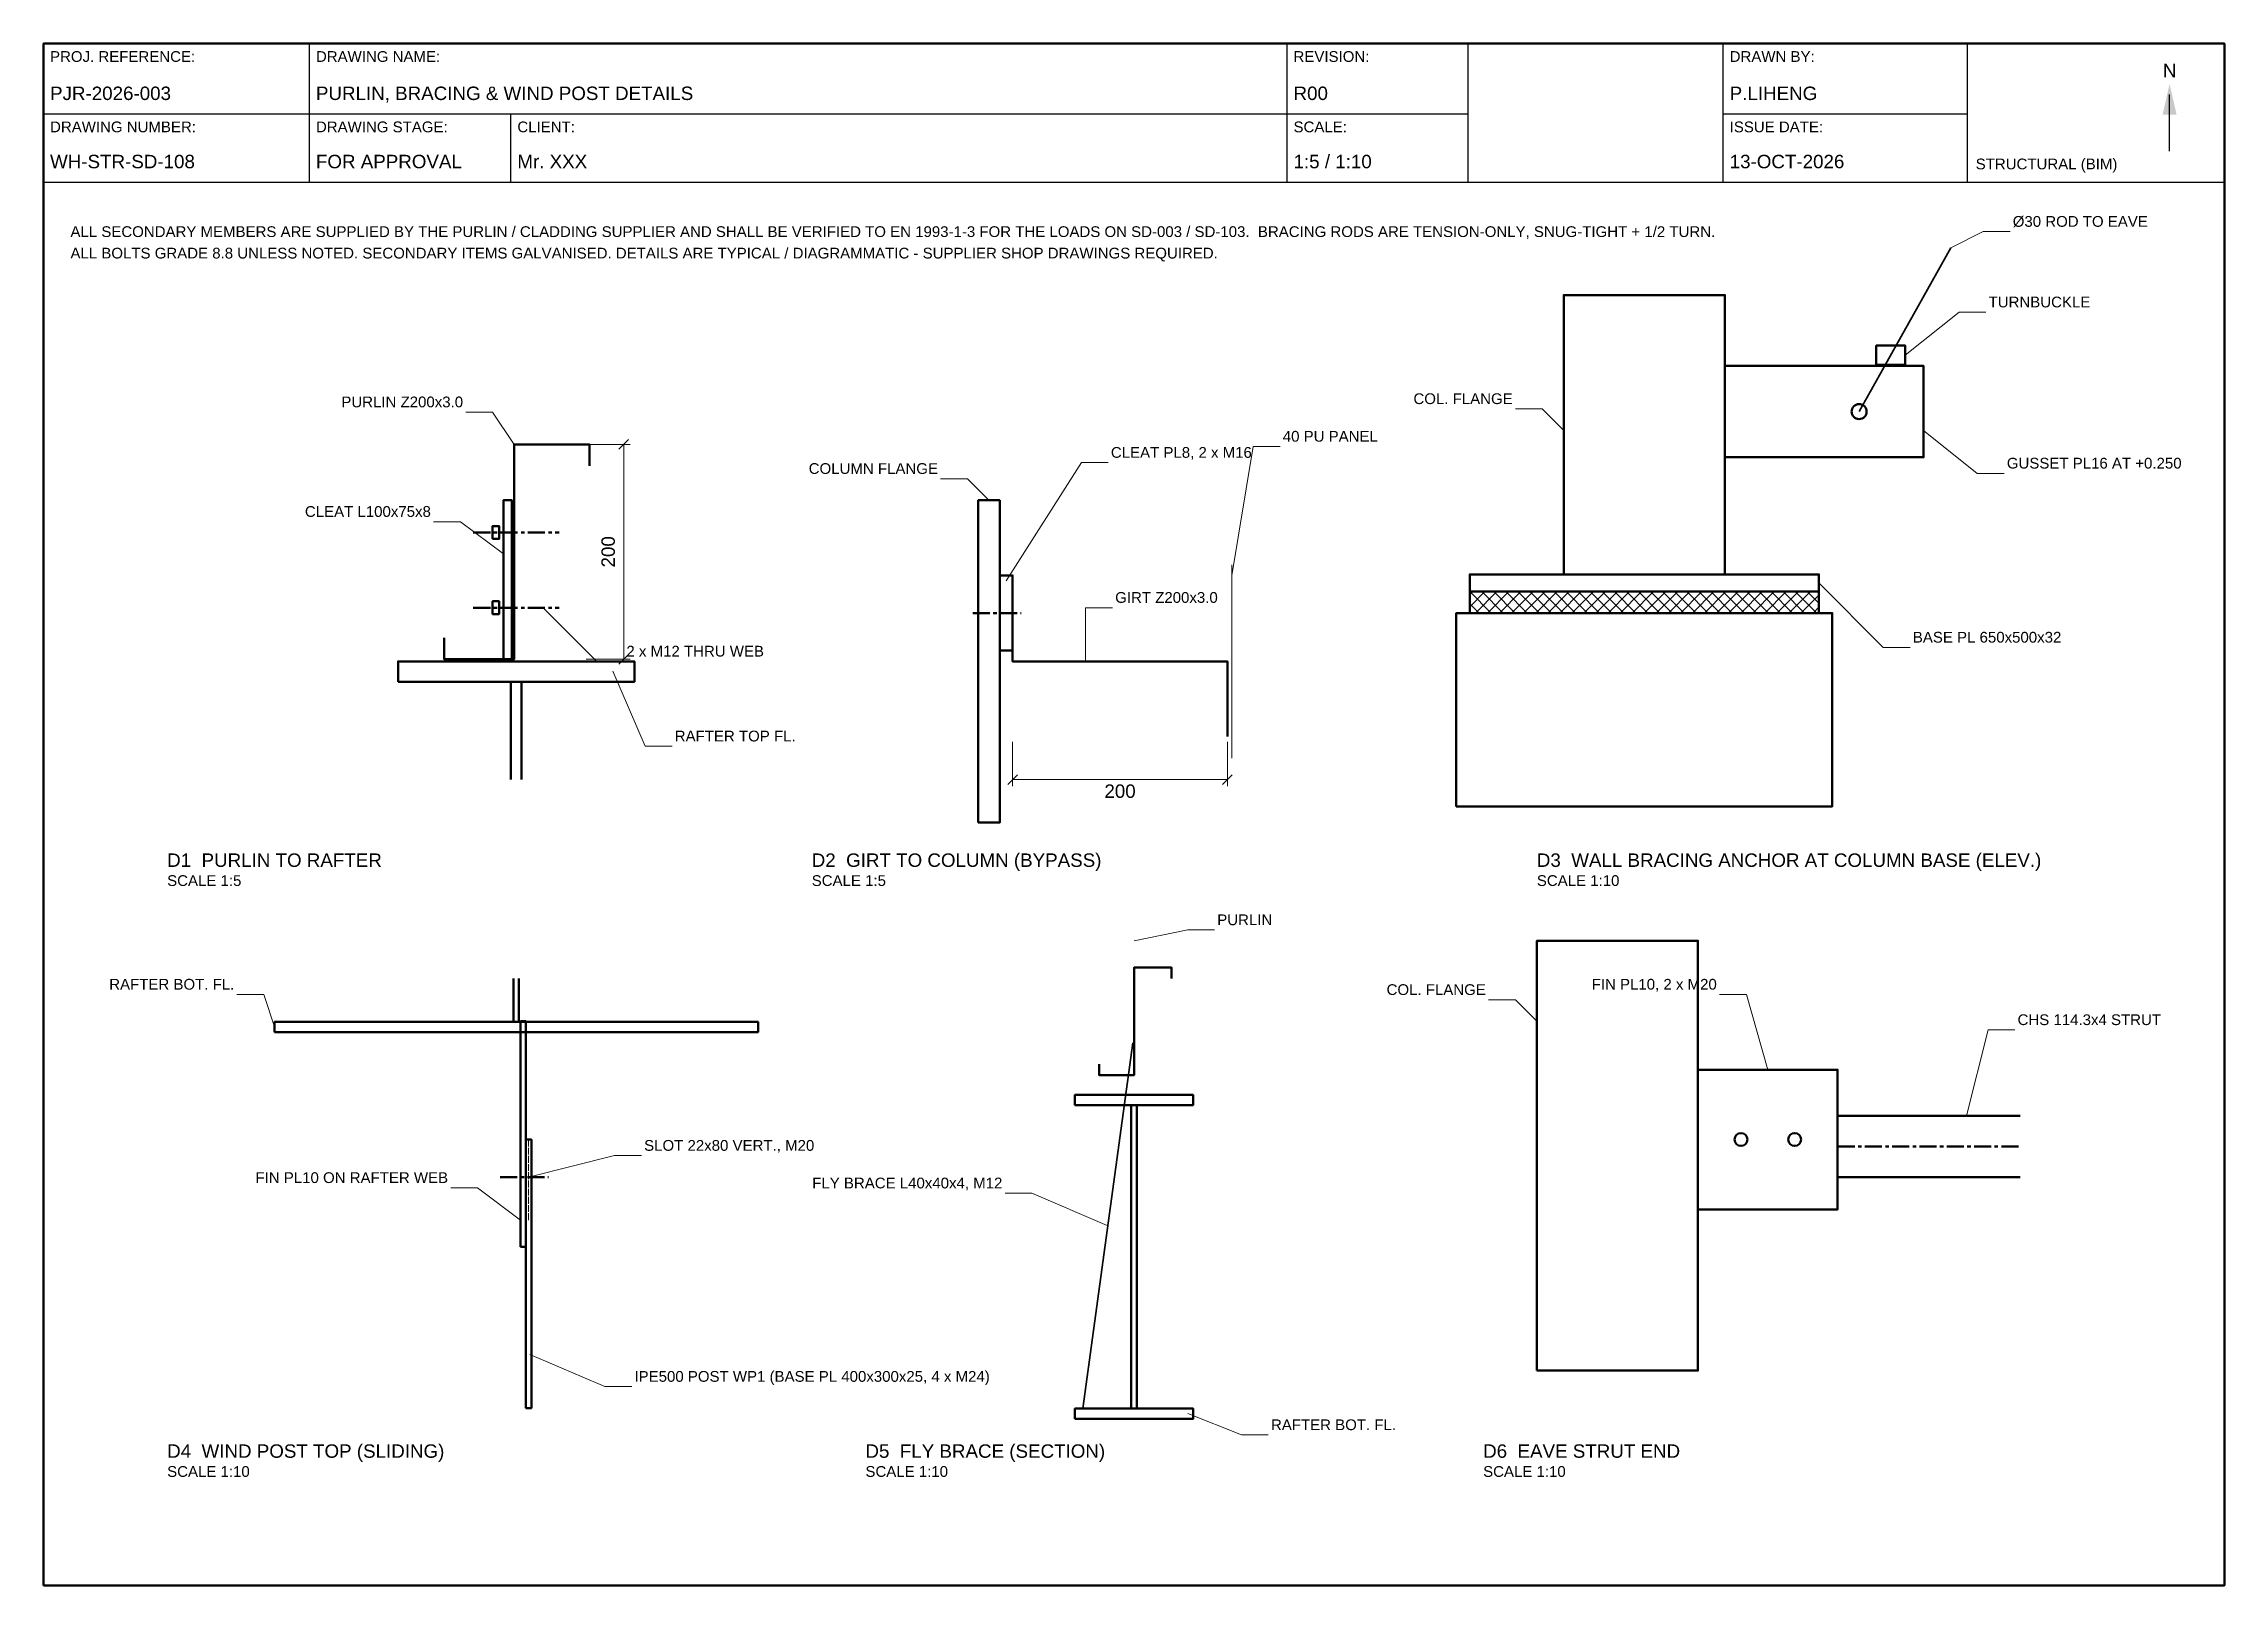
# Model space of a CAD drawing. Header units: millimetres. Extents: x 7 to 413, y 5 to 292.
import ezdxf
from ezdxf.enums import TextEntityAlignment as Align

# ---------------------------------------------------------------- set-up
doc = ezdxf.new("R2010")
doc.units = ezdxf.units.MM
doc.linetypes.add('CENTER', pattern=[5.08, 3.175, -0.635, 0.635, -0.635])
doc.linetypes.add('DASHED', pattern=[1.524, 1.27, -0.254])
for name, color, linetype, lineweight in [('S-ANNO-DIMS', 7, 'Continuous', 18), ('S-ANNO-TEXT', 7, 'Continuous', 18), ('S-CONC-OUTLINE', 7, 'Continuous', 50), ('S-DETAIL-THIN', 8, 'Continuous', 18), ('S-HATCH-CONC', 8, 'Continuous', 18), ('S-HIDDEN', 8, 'DASHED', 18), ('S-STEEL-BRACE', 6, 'Continuous', 35), ('S-STEEL-OUTLINE', 7, 'Continuous', 50), ('S-TBLK-BORDER', 7, 'Continuous', 50), ('S-TBLK-LINE', 7, 'Continuous', 25), ('S-TBLK-TEXT', 7, 'Continuous', 18)]:
    doc.layers.add(name, color=color, linetype=linetype, lineweight=lineweight)
doc.styles.add('TEXT_2.0', font='arial.ttf')
doc.styles.add('TEXT_2.5', font='arial.ttf')

# ---------------------------------------------------------------- blocks, each defined once
blk = doc.blocks.new('STR_TITLEBLOCK_A3')
at = {"layer": 'S-TBLK-BORDER'}
blk.add_lwpolyline([(7, 5), (413, 5), (413, 292), (7, 292)], close=True, dxfattribs=at)
at = {"layer": 'S-TBLK-LINE'}
for p, q in [((56.5, 266.2), (56.5, 292)), ((238.5, 266.2), (238.5, 292)), ((272.2, 266.2), (272.2, 292)), ((319.7, 266.2), (319.7, 292)), ((365.2, 266.2), (365.2, 292)), ((402.8, 272), (402.8, 282.5)), ((7, 278.9), (272.2, 278.9)), ((94, 266.2), (94, 278.9)), ((319.7, 278.9), (365.2, 278.9)), ((7, 266.2), (413, 266.2))]:
    blk.add_line(p, q, dxfattribs=at)
blk.add_solid([(401.5, 278.8), (404.1, 278.8), (402.8, 284.5)], dxfattribs=at)
at = {"layer": 'S-TBLK-TEXT', "color": 8, "style": 'TEXT_2.0'}
for s, p in [('PROJ. REFERENCE:', (8.2, 288.6)), ('DRAWING NAME:', (57.7, 288.6)), ('REVISION:', (239.7, 288.6)), ('DRAWN BY:', (320.9, 288.6)), ('DRAWING NUMBER:', (8.2, 275.5)), ('DRAWING STAGE:', (57.7, 275.5)), ('CLIENT:', (95.2, 275.5)), ('SCALE:', (239.7, 275.5)), ('ISSUE DATE:', (320.9, 275.5))]:
    blk.add_text(s, height=2, dxfattribs=at).set_placement(p)
at = {"layer": 'S-TBLK-TEXT', "style": 'TEXT_2.5'}
blk.add_text('N', height=2.5, dxfattribs=at).set_placement((402.8, 287), align=Align.MIDDLE_CENTER)
at = {"layer": 'S-TBLK-TEXT', "style": 'TEXT_2.0'}
blk.add_text('STRUCTURAL (BIM)', height=2, dxfattribs=at).set_placement((366.7, 268.6))
at = {"layer": 'S-TBLK-TEXT', "style": 'TEXT_2.5'}
for tag, p in [('PROJ_REFERENCE', (8.2, 281.5)), ('DRAWING_NAME', (57.7, 281.5)), ('REVISION', (239.7, 281.5)), ('DRAWN_BY', (320.9, 281.5)), ('DRAWING_NUMBER', (8.2, 268.8)), ('DRAWING_STAGE', (57.7, 268.8)), ('CLIENT', (95.2, 268.8)), ('SCALE', (239.7, 268.8)), ('ISSUE_DATE', (320.9, 268.8))]:
    blk.add_attdef(tag, p, '', height=2.5, dxfattribs=at)

msp = doc.modelspace()

# ---------------------------------------------------------------- hatches: boundary and pattern name
at = {"layer": 'S-HATCH-CONC'}
h = msp.add_hatch(dxfattribs=at)
h.set_pattern_fill('ANSI37', color=256, scale=0.5)
h.paths.add_polyline_path([(272.5, 186), (337.5, 186), (337.5, 190), (272.5, 190)])

# ---------------------------------------------------------------- linework, layer by layer
at = {"layer": 'S-ANNO-DIMS'}
for p, q in [((108, 217.4), (116.2, 217.4)), ((114.1, 216.5), (115.9, 218.3)), ((115, 177.4), (115, 217.4)), ((108, 177.4), (116.2, 177.4)), ((114.1, 176.5), (115.9, 178.3)), ((187.4, 162), (187.4, 153.8)), ((227.4, 162), (227.4, 153.8)), ((186.5, 154.1), (188.3, 155.9)), ((187.4, 155), (227.4, 155)), ((226.5, 154.1), (228.3, 155.9))]:
    msp.add_line(p, q, dxfattribs=at)
at = {"layer": 'S-ANNO-TEXT'}
for p, q in [((362.1, 254), (368.1, 257)), ((368.1, 257), (373.1, 257)), ((353.6, 234), (363.6, 242)), ((363.6, 242), (368.6, 242)), ((90.6, 223.4), (85.6, 223.4)), ((94.6, 217.4), (90.6, 223.4)), ((286, 224), (281, 224)), ((290, 220), (286, 224)), ((357, 220), (367, 212)), ((228.2, 193), (232.2, 217)), ((232.2, 217), (237.2, 217)), ((186.2, 192), (200.2, 214)), ((200.2, 214), (205.2, 214)), ((367, 212), (372, 212)), ((179, 211), (174, 211)), ((183, 207), (179, 211)), ((84.6, 203), (79.6, 203)), ((92.6, 197), (84.6, 203)), ((337.5, 191.6), (349.5, 179.6)), ((100, 187), (110, 177)), ((201, 177), (201, 187)), ((201, 187), (206, 187)), ((349.5, 179.6), (354.5, 179.6)), ((110, 177), (115, 177)), ((113, 175.2), (119, 161.2)), ((119, 161.2), (124, 161.2)), ((210, 125), (220, 127)), ((220, 127), (225, 127)), ((48, 115), (43, 115)), ((50, 109), (48, 115)), ((281, 114), (276, 114)), ((285, 110), (281, 114)), ((324, 115), (319, 115)), ((328, 101), (324, 115)), ((365, 92.4), (369, 108.4)), ((369, 108.4), (374, 108.4)), ((97.3, 81), (113.3, 85)), ((113.3, 85), (118.3, 85)), ((87.8, 79), (82.8, 79)), ((95.8, 73), (87.8, 79)), ((191, 78), (186, 78)), ((205, 72), (191, 78)), ((97.5, 48), (111.5, 42)), ((111.5, 42), (116.5, 42)), ((220, 37), (230, 33)), ((230, 33), (235, 33))]:
    msp.add_line(p, q, dxfattribs=at)
at = {"layer": 'S-CONC-OUTLINE'}
for points in [[(272.5, 186), (337.5, 186), (337.5, 190), (272.5, 190)], [(270, 150), (340, 150), (340, 186), (270, 186)]]:
    msp.add_lwpolyline(points, close=True, dxfattribs=at)
at = {"layer": 'S-DETAIL-THIN'}
msp.add_line((228.2, 159), (228.2, 195), dxfattribs=at)
at = {"layer": 'S-HIDDEN', "linetype": 'DASHED'}
msp.add_line((97.3, 73), (97.3, 88), dxfattribs=at)
at = {"layer": 'S-STEEL-BRACE'}
for p, q in [((345, 223.5), (362.1, 254)), ((200.5, 37.9), (209.8, 106))]:
    msp.add_line(p, q, dxfattribs=at)
at = {"layer": 'S-STEEL-OUTLINE', "linetype": 'CENTER'}
for p, q in [((87, 201), (103, 201)), ((87, 187), (103, 187)), ((180, 186), (189, 186)), ((341, 86.7), (375, 86.7)), ((92, 81), (101, 81))]:
    msp.add_line(p, q, dxfattribs=at)
at = {"layer": 'S-STEEL-OUTLINE'}
for p, q in [((94, 173.2), (94, 155)), ((96, 173.2), (96, 155)), ((94.5, 109.9), (94.5, 118)), ((95.5, 109.9), (95.5, 118)), ((209.5, 37.9), (209.5, 94.4)), ((210.5, 37.9), (210.5, 94.4)), ((341, 92.4), (375, 92.4)), ((341, 81), (375, 81))]:
    msp.add_line(p, q, dxfattribs=at)
for points in [[(290, 193.2), (320, 193.2), (320, 245.2), (290, 245.2)], [(348.2, 232.2), (353.6, 232.2), (353.6, 235.8), (348.2, 235.8)], [(320, 215), (357, 215), (357, 232), (320, 232)], [(92.6, 177), (94.2, 177), (94.2, 207), (92.6, 207)], [(181, 147), (185, 147), (185, 207), (181, 207)], [(90.6, 199.8), (91.8, 199.8), (91.8, 202.2), (90.6, 202.2)], [(185, 179), (187.4, 179), (187.4, 193), (185, 193)], [(272.5, 190), (337.5, 190), (337.5, 193.2), (272.5, 193.2)], [(90.6, 185.8), (91.8, 185.8), (91.8, 188.2), (90.6, 188.2)], [(73, 173.2), (117, 173.2), (117, 177), (73, 177)], [(285, 45), (315, 45), (315, 125), (285, 125)], [(50, 108), (140, 108), (140, 109.9), (50, 109.9)], [(95.8, 68), (96.8, 68), (96.8, 110), (95.8, 110)], [(315, 75), (341, 75), (341, 101), (315, 101)], [(199, 94.4), (221, 94.4), (221, 96.3), (199, 96.3)], [(96.8, 38), (97.8, 38), (97.8, 88), (96.8, 88)], [(199, 36), (221, 36), (221, 37.9), (199, 37.9)]]:
    msp.add_lwpolyline(points, close=True, dxfattribs=at)
for points in [[(108.6, 213.4), (108.6, 217.4), (94.6, 217.4), (94.6, 177.4), (81.6, 177.4), (81.6, 181.4)], [(187.4, 191), (187.4, 177), (227.4, 177), (227.4, 163)], [(217, 118), (217, 120), (210, 120), (210, 100), (203.5, 100), (203.5, 102)]]:
    msp.add_lwpolyline(points, dxfattribs=at)
for centre, radius in [((345, 223.5), 1.4), ((323, 88), 1.2), ((333, 88), 1.2)]:
    msp.add_circle(centre, radius, dxfattribs=at)

# ---------------------------------------------------------------- block references
at = {"layer": 'S-TBLK-LINE'}
msp.add_blockref('STR_TITLEBLOCK_A3', (0, 0), dxfattribs=at).add_auto_attribs({'PROJ_REFERENCE': 'PJR-2026-003', 'DRAWING_NAME': 'PURLIN, BRACING & WIND POST DETAILS', 'REVISION': 'R00', 'DRAWN_BY': 'P.LIHENG', 'DRAWING_NUMBER': 'WH-STR-SD-108', 'DRAWING_STAGE': 'FOR APPROVAL', 'CLIENT': 'Mr. XXX', 'SCALE': '1:5 / 1:10', 'ISSUE_DATE': '13-OCT-2026'})

# ---------------------------------------------------------------- texts
at = {"layer": 'S-ANNO-DIMS', "style": 'TEXT_2.5'}
msp.add_text('200', height=2.5, rotation=90, dxfattribs=at).set_placement((114.1, 197.4), align=Align.BOTTOM_CENTER)
msp.add_text('200', height=2.5, dxfattribs=at).set_placement((207.4, 154.1), align=Align.TOP_CENTER)
at = {"layer": 'S-ANNO-TEXT'}
for s, height, style, p in [('Ø30 ROD TO EAVE', 2, 'TEXT_2.0', (373.6, 257.3)), ('TURNBUCKLE', 2, 'TEXT_2.0', (369.1, 242.3)), ('40 PU PANEL', 2, 'TEXT_2.0', (237.7, 217.3)), ('CLEAT PL8, 2 x M16', 2, 'TEXT_2.0', (205.7, 214.3)), ('GUSSET PL16 AT +0.250', 2, 'TEXT_2.0', (372.5, 212.3)), ('GIRT Z200x3.0', 2, 'TEXT_2.0', (206.5, 187.3)), ('2 x M12 THRU WEB', 2, 'TEXT_2.0', (115.5, 177.3)), ('BASE PL 650x500x32', 2, 'TEXT_2.0', (355, 179.9)), ('RAFTER TOP FL.', 2, 'TEXT_2.0', (124.5, 161.5)), ('D1  PURLIN TO RAFTER', 2.5, 'TEXT_2.5', (30, 138)), ('D2  GIRT TO COLUMN (BYPASS)', 2.5, 'TEXT_2.5', (150, 138)), ('D3  WALL BRACING ANCHOR AT COLUMN BASE (ELEV.)', 2.5, 'TEXT_2.5', (285, 138)), ('PURLIN', 2, 'TEXT_2.0', (225.5, 127.3)), ('CHS 114.3x4 STRUT', 2, 'TEXT_2.0', (374.5, 108.7)), ('SLOT 22x80 VERT., M20', 2, 'TEXT_2.0', (118.8, 85.3)), ('IPE500 POST WP1 (BASE PL 400x300x25, 4 x M24)', 2, 'TEXT_2.0', (117, 42.3)), ('RAFTER BOT. FL.', 2, 'TEXT_2.0', (235.5, 33.3)), ('D4  WIND POST TOP (SLIDING)', 2.5, 'TEXT_2.5', (30, 28)), ('D5  FLY BRACE (SECTION)', 2.5, 'TEXT_2.5', (160, 28)), ('D6  EAVE STRUT END', 2.5, 'TEXT_2.5', (275, 28))]:
    msp.add_text(s, height=height, dxfattribs=dict(at, style=style)).set_placement(p, align=Align.BOTTOM_LEFT)
at = {"layer": 'S-ANNO-TEXT', "style": 'TEXT_2.0'}
for s, p in [('ALL SECONDARY MEMBERS ARE SUPPLIED BY THE PURLIN / CLADDING SUPPLIER AND SHALL BE VERIFIED TO EN 1993-1-3 FOR THE LOADS ON SD-003 / SD-103.  BRACING RODS ARE TENSION-ONLY, SNUG-TIGHT + 1/2 TURN.', (12, 257)), ('ALL BOLTS GRADE 8.8 UNLESS NOTED. SECONDARY ITEMS GALVANISED. DETAILS ARE TYPICAL / DIAGRAMMATIC - SUPPLIER SHOP DRAWINGS REQUIRED.', (12, 253))]:
    msp.add_text(s, height=2, dxfattribs=at).set_placement(p, align=Align.MIDDLE_LEFT)
for s, p in [('PURLIN Z200x3.0', (85.1, 223.7)), ('COL. FLANGE', (280.5, 224.3)), ('COLUMN FLANGE', (173.5, 211.3)), ('CLEAT L100x75x8', (79.1, 203.3)), ('RAFTER BOT. FL.', (42.5, 115.3)), ('FIN PL10, 2 x M20', (318.5, 115.3)), ('COL. FLANGE', (275.5, 114.3)), ('FIN PL10 ON RAFTER WEB', (82.3, 79.3)), ('FLY BRACE L40x40x4, M12', (185.5, 78.3))]:
    msp.add_text(s, height=2, dxfattribs=at).set_placement(p, align=Align.BOTTOM_RIGHT)
at = {"layer": 'S-DETAIL-THIN', "style": 'TEXT_2.0'}
for s, p in [('SCALE 1:5', (30, 134.6)), ('SCALE 1:5', (150, 134.6)), ('SCALE 1:10', (285, 134.6)), ('SCALE 1:10', (30, 24.6)), ('SCALE 1:10', (160, 24.6)), ('SCALE 1:10', (275, 24.6))]:
    msp.add_text(s, height=2, dxfattribs=at).set_placement(p, align=Align.BOTTOM_LEFT)

doc.saveas('drawing.dxf')
